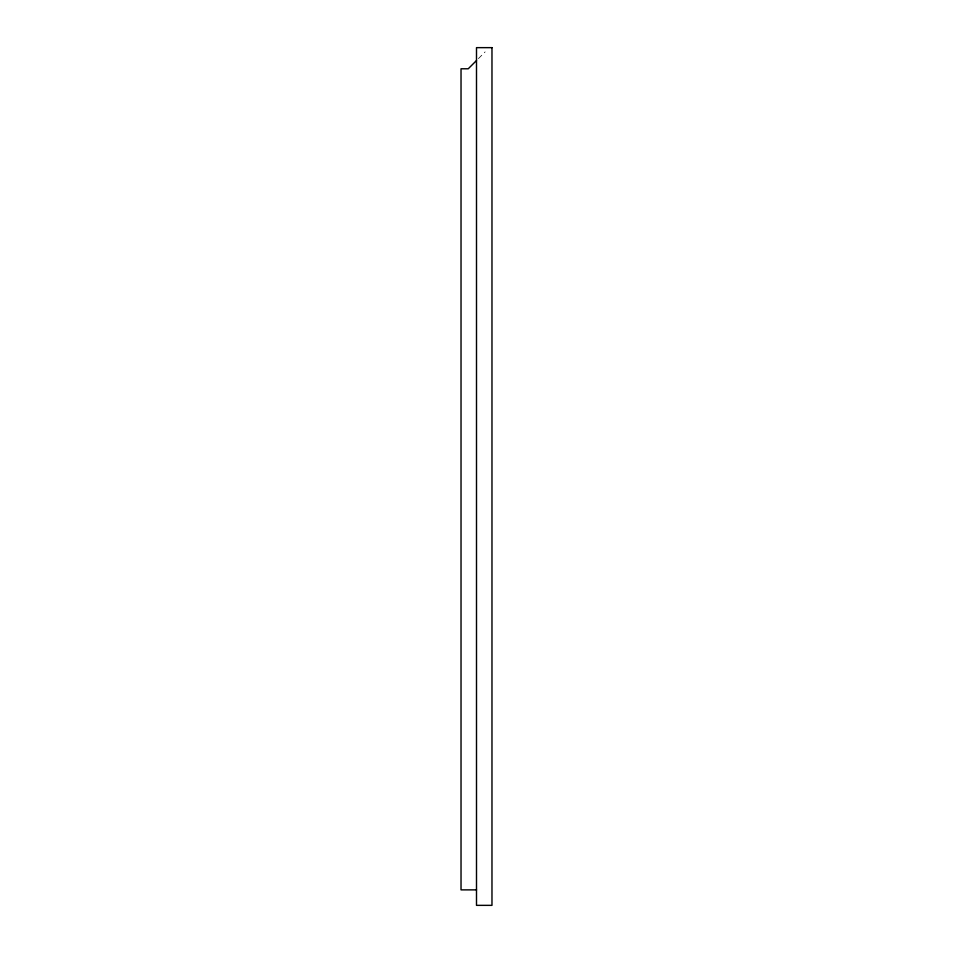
<?xml version="1.0" encoding="UTF-8"?>
<svg xmlns="http://www.w3.org/2000/svg" width="953" height="953" viewBox="0 0 953 953"><rect width="100%" height="100%" fill="white"/><g stroke="black" fill="none" stroke-linecap="round" stroke-linejoin="round"><path stroke-width="0.71" stroke-dasharray="4.76 3.57" d="M478.418 58.609L485.125 51.903"/><path stroke-width="1.43" d="M476.5 60.527L468.245 68.783L461.026 68.783L461.026 889.876L476.5 889.876M491.974 47.65L476.5 47.65L476.5 905.35L491.974 905.35L491.974 47.65"/></g></svg>
